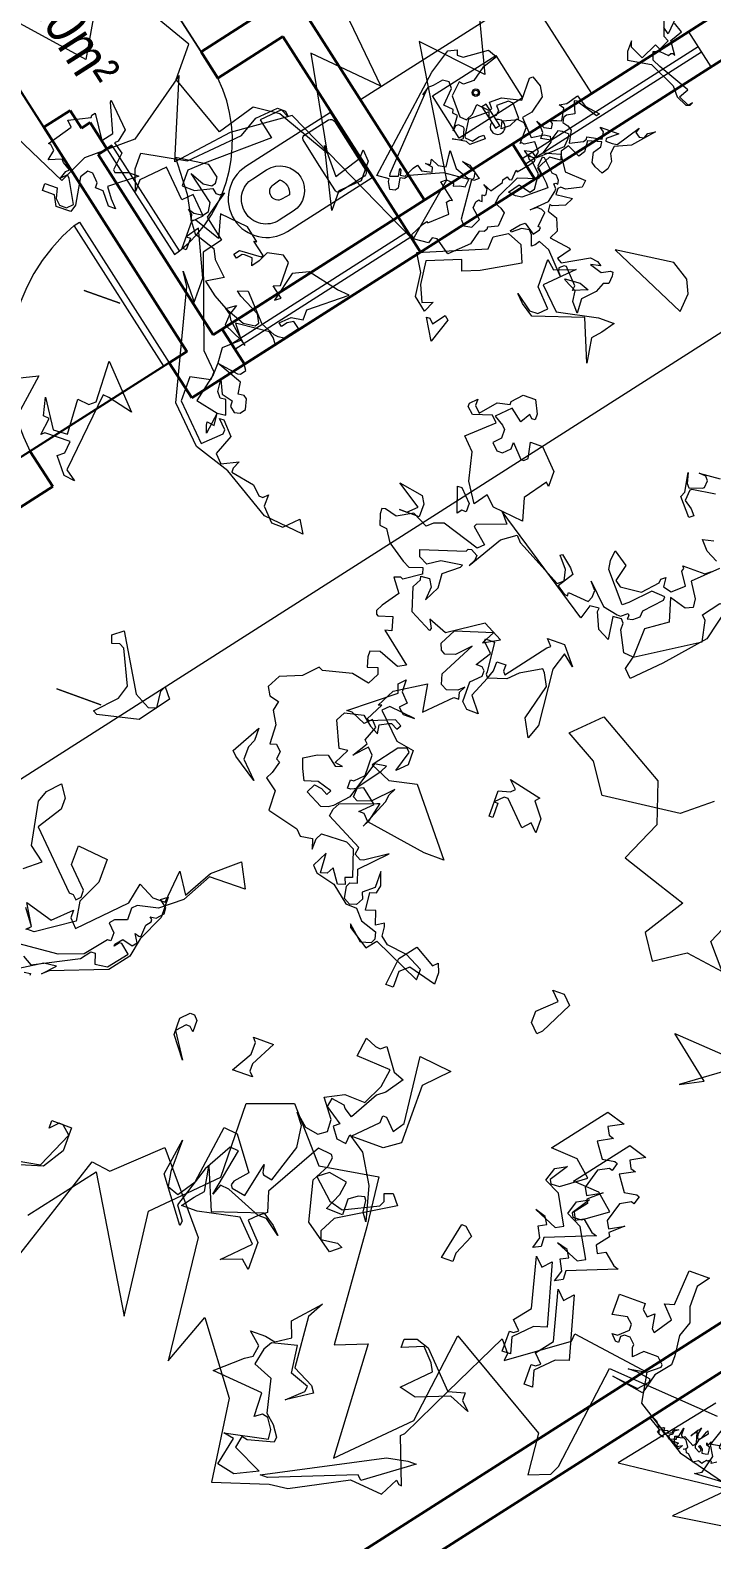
# Model space of a CAD drawing. Header units: metres. Extents: x -71 to 881, y -503 to 661.
# Drawn here: x 162.6 to 165.86, y 538.41 to 545.65 of the extents above; entities that cross this region are included whole.
import ezdxf

# ---------------------------------------------------------------- set-up
doc = ezdxf.new("R2010")
doc.units = ezdxf.units.M
doc.linetypes.add('ACAD_ISO02W100', pattern=[15, 12, -3])
for name, color, linetype, lineweight in [('02. Paredes', 6, 'Continuous', 30), ('03. Esquadria janelas', 2, 'Continuous', 15), ('03. Esquadria Porta', 2, 'Continuous', 15), ('04. Pisos', 8, 'Continuous', 5), ('05. Textos', 5, 'Continuous', 0), ('07. Mobiliário', 51, 'Continuous', 5), ('08. Projeção', 1, 'ACAD_ISO02W100', 5)]:
    doc.layers.add(name, color=color, linetype=linetype, lineweight=lineweight)
doc.layers.add('ARBRE', color=100, linetype='Continuous', lineweight=13, true_color=0x00ff3f)
doc.styles.add('ESC 1.100', font='ARIALN.TTF', dxfattribs={"height": 0.2})

# ---------------------------------------------------------------- blocks, each defined once
blk = doc.blocks.new('WMF2', base_point=(0, 0.01))
at = {"color": 251, "lineweight": 0, "true_color": 0x636466}
for points in [[(158.3, -210.64), (152.62, -198.66), (162.76, -199.86), (152.65, -183.05), (154.26, -173.69), (175.85, -184.22), (183.13, -179.1), (188.97, -172.64), (192.5, -184.13), (195.26, -173.72), (200.97, -168.92), (202.85, -164.87), (210.8, -168.41)], [(158.19, -21.39), (152.68, -38.14), (149.95, -37.75), (143.85, -43.43), (139.57, -38.33), (135.29, -33.25), (133.39, -15.7), (130.63, -23.1), (123.64, -13.73), (121.99, -1.9), (114.39, -4.34), (111.72, -4.67), (103.98, -8.76), (99.27, -8.35), (97.95, -10.89), (97.46, -10.41), (97.02, -10.37), (99.54, -16.88), (99.06, -17.38), (95.41, -24.9), (90.83, -34.32), (89.42, -32.65), (89.51, -31.56), (81.64, -37.29), (81.55, -38.39), (70.38, -36.78), (69.61, -32.48), (62.22, -27.79), (49.27, -24.43)], [(122.03, -4.59), (121.2, -8.62), (122.72, -8.94), (116.58, -10.22), (116.74, -11.56), (117.68, -13), (118.53, -13.17), (119.53, -12.5), (119.62, -15.95), (127.05, -16.59), (123.52, -19.64), (122.5, -20.31), (122.25, -21.93), (124.05, -23.52), (121.84, -23.52), (120.32, -23.2), (118.31, -24.55), (119.17, -26.74), (115.88, -30.39), (117.14, -28.09), (116.53, -20.76), (113.49, -19.25), (112.89, -18.34), (116.25, -16.14), (114.07, -18.14), (114, -18.92), (116.7, -19.9), (117.23, -23.8), (120.73, -22.94), (121.42, -21.76), (121.9, -19.39), (119.14, -18.3), (118.02, -13.51), (116.67, -12.35), (115.65, -10.82), (115.72, -10.05), (119.34, -9.11), (120.19, -9.29), (120.53, -7.61), (116.29, -5.59), (119.5, -4.04), (122.03, -4.59), (122.03, -4.59)], [(100.3, -13.3), (97.37, -13.9), (96.16, -13.9), (102.61, -9.16), (103.21, -9.75), (114.9, -5.14), (116, -5.14), (100.3, -13.3), (100.3, -13.3)], [(177.29, -203.7), (165.65, -192.21), (176.34, -193.26), (169.52, -180.97), (177.55, -183.87), (181.35, -183.49), (184.59, -178.67), (192.69, -183.49), (192.69, -188.7), (207.51, -193.95), (205.44, -181.84), (216.23, -183.49)], [(227.2, -134.24), (237.13, -121.84), (221.43, -123.58), (227.53, -117.47), (210.08, -120.09)], [(158.55, -28.14), (151.66, -37.02), (141.23, -19.49), (142.97, -34.33), (135.13, -42.17), (135.3, -53.01), (129.01, -55.27), (122.91, -48.29), (114.53, -49.68), (113.77, -42.55), (112.45, -25.61), (108.09, -27.35), (107.21, -10.78), (98.49, -19.49), (96.74, -32.59), (81.64, -23.67), (81.04, -17.76), (78.09, -18.94), (77.45, -20.28), (75.41, -35.48), (59.11, -34.32)], [(95.41, -24.9), (93.1, -25.5), (93.1, -24.4), (91.88, -23.19), (94.81, -24.4), (99.43, -22.59), (101.87, -23.19), (98.33, -26.72), (98.94, -27.82), (100.65, -29.64), (103.57, -28.43), (103.57, -29.64), (101.87, -30.26), (100.05, -29.64), (95.41, -24.9), (95.41, -24.9)], [(57.77, -28.84), (58.63, -30.3), (56.93, -35.37), (57.37, -30.33), (54.22, -29.5), (53.25, -31.47), (53.04, -32.3), (51.55, -33.16), (53.17, -30.11), (53.78, -27.79), (53.47, -27.25), (51.12, -26.63), (45.81, -30.31), (45.66, -26.44), (59.37, -25.77), (58.42, -26.33), (57.77, -28.84), (57.77, -28.84)], [(56.99, -28.28), (57.65, -27.88), (57.72, -28.12), (58.03, -28.17), (58.25, -27.98), (58.41, -28.05), (58.73, -27.66), (58.86, -27.41), (59.43, -27.6), (60.1, -27.17), (61.07, -28.04), (61.37, -28.09), (61.58, -28.52), (61.97, -28.4), (61.62, -28.65), (61.49, -28.9), (62.03, -29.74), (62.37, -29.92), (63.43, -29.61), (63.34, -29.34), (63.61, -29.26), (63.52, -29), (62.86, -28.99), (63.01, -28.72), (62.94, -28.47), (62.26, -28.88), (62.57, -28.28), (62.89, -28.34), (63.48, -28.85), (64.34, -29.1), (64.6, -29.45), (65.11, -29.53), (65.65, -29.92), (65.93, -29.83), (66.02, -29.66), (65.89, -29.26), (65.11, -29.09), (65.26, -29.04), (66.15, -29.41), (66.02, -29.89), (67.84, -30.97), (67.51, -31.22), (66.81, -30.85), (66.26, -30.24), (65.89, -30.14), (65.56, -30.31), (65.43, -30.34), (65.4, -29.99), (64.88, -30.15), (64.76, -29.76), (64.15, -30.11), (64.22, -30.34), (64, -30.58), (63.48, -30.72), (64.02, -30.36), (64.06, -29.83), (64.32, -29.76), (64.47, -29.5), (64.37, -29.25), (64.12, -29.12), (63.68, -29.31), (63.59, -29.47), (63.68, -29.74), (63.15, -29.91), (62.91, -31.2), (62.89, -30.2), (62.83, -30.07), (62.59, -29.93), (62.37, -30.14), (60.91, -29.37), (60.7, -29.58), (60.56, -29.85), (60.92, -31.25), (60.95, -31.35), (61.49, -30.77), (61.62, -30.52), (60.95, -31.58), (60.73, -31.77), (60.58, -32.05), (60.79, -31.06), (60.63, -30.55), (60.45, -30.45), (60.1, -30.71), (59.75, -31.73), (59.62, -31.98), (59.42, -31.56), (60.41, -30.31), (60.57, -29.63), (60.56, -29.41), (60.48, -29.15), (59.78, -28.78), (59.61, -29.12), (59.81, -29.35), (60.09, -29.48), (59.99, -29.66), (59.52, -29.31), (59.36, -28.78), (58.88, -28.85), (58.48, -28.96), (58.53, -29.53), (58.63, -29.93), (59.11, -30.07), (59.2, -30.34), (58.98, -30.11), (58.66, -30.69), (58.5, -30.4), (57.42, -30.59)], [(162.8, -34.67), (159.28, -35.28), (156.97, -40.52), (158.19, -41.62), (158.8, -41.62), (159.88, -40.52), (159.88, -41.62), (156.97, -41.62), (156.97, -38.21), (158.8, -35.28), (162.8, -34.07)], [(85.82, -32.33), (85.2, -32.33), (84.59, -32.83), (85.82, -34.04), (83.99, -36.36), (85.82, -43.43), (84.59, -42.2), (83.5, -43.43), (81.06, -34.64), (82.88, -34.04), (85.2, -31.73), (84.59, -29.42), (85.82, -29.42), (85.82, -32.33), (85.82, -32.33)], [(127.86, -39.54), (126.03, -38.33), (124.94, -37.24), (127.24, -38.94), (128.46, -38.94), (129.55, -37.85), (127.24, -35.41), (127.24, -31.39), (128.46, -32.48), (131.38, -31.39), (127.86, -34.91), (130.76, -37.85), (136.62, -36.62), (138.93, -36.62), (137.71, -38.33), (136.62, -39.54), (137.23, -43.08), (134.79, -37.24), (127.86, -39.54), (127.86, -39.54)], [(90.23, -35.66), (89.63, -35.66), (89.02, -36.14), (90.23, -37.37), (88.4, -39.67), (90.23, -46.74), (89.02, -45.52), (87.92, -46.74), (85.48, -37.97), (87.31, -37.37), (89.63, -35.05), (89.02, -32.72), (90.23, -32.72), (90.23, -35.66), (90.23, -35.66)], [(70.82, -34.21), (69.59, -35.56), (69.59, -35.99), (71.7, -36.34), (72.94, -36.34), (70.38, -36.78), (68.72, -38.1), (68.72, -38.45), (69.59, -39.32), (71.7, -39.32), (72.94, -38.1), (73.38, -39.32), (73.38, -39.76), (74.16, -40.55), (75.04, -40.55), (75.48, -40.2), (75.48, -39.32), (75.92, -39.32), (76.72, -40.2), (75.92, -40.2), (74.6, -41.44), (74.6, -42.32), (75.48, -43.11), (77.6, -42.67), (77.6, -45.66), (73.81, -45.66), (73.81, -44.79), (72.94, -44), (72.05, -44.79), (71.7, -42.67), (71.26, -42.32), (69.59, -44.79), (71.26, -46.54), (69.94, -46.89), (69.59, -52), (66.59, -52), (67.83, -50.32), (67.83, -47.34), (67.04, -45.22), (67.83, -43.11), (67.48, -40.2), (67.48, -38.89), (69.16, -36.78), (69.94, -33.86), (74.6, -34.65), (70.82, -34.21), (70.82, -34.21)], [(120.42, -66.45), (119.65, -67.04), (117.45, -64.06), (115.93, -63.49), (117.61, -61.04), (118.69, -60.22), (120.94, -56.22), (122.15, -57.02), (122.44, -57.42), (124.35, -57.69), (124.6, -56.41), (122.13, -54.73), (122.91, -54.15), (121.8, -52.67), (120.44, -52.47), (120.32, -53.77), (117.85, -52.09), (115.45, -48.04), (114.13, -43.19), (114.93, -44.29), (115.11, -45.98), (115.4, -46.38), (116.35, -46.16), (117.52, -45.28), (117.5, -42.97), (119.86, -43.05), (118.8, -45.54), (118.53, -47.44), (121.17, -47.9), (122.64, -46.8), (121.69, -48.6), (121.49, -49.97), (121.78, -50.35), (123.77, -50.57), (128.28, -42.59), (127.38, -39.75), (128.46, -38.94), (133.52, -40.99), (134.82, -41.11), (135.39, -39.6), (134.06, -46.44), (135.36, -46.55), (137.61, -42.55), (139.52, -36.52), (138.12, -34.62), (138.22, -33.95), (142.72, -39.97), (141.89, -45.21), (141.95, -40.55), (141.61, -38.48), (139.96, -37.89), (138.27, -40.36), (137.04, -48.82), (135.07, -48.6), (131.68, -44.07), (133.27, -42.27), (133.42, -41.67), (133.14, -41.28), (131.16, -40.93), (130.09, -45.87), (129.9, -44.79), (129.67, -44.48), (128.38, -44.23), (126.63, -49.66), (127.08, -52.73), (128.25, -54.29), (126.47, -52.71), (124.5, -52.36), (123.39, -53.17), (123.49, -54.92), (125.42, -57.49), (122.86, -58.8), (119.88, -58.72), (118.5, -61.58), (118.12, -64.16), (123.08, -64.47), (122.69, -67.2), (121.11, -66.56), (120.42, -66.45), (120.42, -66.45)], [(122.64, -46.8), (119.8, -44.2), (117.78, -43.62), (113.05, -45.94), (112.69, -46.71), (113.05, -47.75), (111.9, -48.16), (110.76, -46.76), (118.41, -42.1), (119.56, -39.88), (119.15, -38.74), (116.82, -39.05), (116.04, -38.68), (117.45, -37.54), (121.56, -40.46), (122.95, -46.17), (122.64, -46.8), (122.64, -46.8)], [(99.65, -46.23), (100.87, -43.31), (100.87, -42.08), (102.57, -42.08), (101.47, -47.33), (100.87, -47.33), (99.65, -46.23), (99.65, -46.23)], [(82.59, -63.67), (82.02, -62.61), (81.29, -62.4), (83.29, -61.31), (81.8, -59.17), (80.03, -59.45), (79.63, -59.31), (79.98, -58.16), (80.39, -58.29), (81.86, -57.49), (82.69, -54.71), (82.12, -53.66), (80.09, -54.82), (81.89, -53.24), (81.61, -52.7), (82.93, -50.96), (82.44, -49.93), (81.38, -50.49), (79.67, -49.09), (78.94, -48.87), (85.72, -46.19), (85.64, -44.92), (86.71, -44.35), (86.21, -45.98), (87.01, -47.47), (85.95, -48.04), (86.55, -49.02), (88.1, -49.47), (84.71, -48.03), (83.64, -48.6), (85.9, -52.66), (88.14, -53.77), (87.55, -55.72), (85.96, -56.58), (87.61, -54.06), (87.34, -53.53), (86.07, -53.59), (82.77, -55.98), (85.1, -58.01), (88.93, -58.28), (83.26, -65.56), (80.58, -64.76), (82.59, -63.67), (82.59, -63.67)], [(87.01, -67), (86.45, -65.93), (85.72, -65.71), (87.73, -64.61), (86.24, -62.48), (84.47, -62.76), (84.07, -62.63), (84.4, -61.49), (84.81, -61.62), (86.3, -60.82), (87.13, -58.03), (86.56, -56.98), (84.52, -58.13), (86.33, -56.54), (86.04, -56.01), (87.37, -54.28), (86.87, -53.24), (85.82, -53.82), (84.11, -52.42), (83.35, -52.19), (90.12, -49.5), (90.07, -48.23), (91.12, -47.66), (90.64, -49.3), (91.42, -50.77), (90.37, -51.37), (90.96, -52.33), (92.52, -52.8), (89.13, -51.34), (88.07, -51.91), (90.31, -55.97), (92.58, -57.08), (91.99, -59.05), (90.39, -59.91), (92.05, -57.37), (91.75, -56.85), (90.49, -56.9), (87.19, -59.31), (89.51, -61.33), (93.35, -61.59), (87.7, -68.89), (85.01, -68.09), (87.01, -67), (87.01, -67)], [(172.29, -65.4), (171.68, -66.02), (173.43, -68.94), (169.39, -67.77), (166.98, -70.11), (166.96, -69.01), (165.85, -67.81), (160.08, -73.71), (159.5, -76.65), (157.18, -75.46), (155.35, -75.48), (154.92, -80.22), (153.06, -77.33), (150.8, -81.38), (147.91, -83.85), (147.29, -84.34), (145.55, -80.94), (150.8, -80.88), (153.05, -76.72), (155.95, -74.38), (158.86, -73.73), (159.47, -73.11), (159.44, -71.4), (161.14, -70.78), (161.73, -70.16), (160.64, -69.08), (160.62, -67.87), (161.11, -67.86), (163.5, -64.91), (166.9, -63.65), (173.36, -63.08)], [(113.17, -63.62), (113.17, -55.18), (115.36, -53.65), (120.07, -53.65), (116.91, -56.82), (116.91, -57.81), (116.37, -57.81), (114.82, -56.28), (113.72, -57.81), (114.82, -67.35), (110.12, -66.81), (113.17, -63.62), (113.17, -63.62)], [(156.89, -69.51), (157.43, -66.75), (159.56, -64.03), (167.3, -61.05), (168.14, -60.32), (166.54, -62.02), (168.32, -61.8), (171.36, -59.94)], [(170.47, -59.72), (169.59, -59.84), (169.56, -59.52)], [(171.33, -61.75), (169.98, -60.98), (163.78, -64.16), (162.73, -65.48), (162.11, -65.55), (161.63, -64.1), (159.84, -64.31), (157.76, -66.95), (159.09, -68.05), (159.4, -68.02), (159.94, -67.33), (159.98, -67.64), (159.15, -68.6), (157.6, -68.22), (157.12, -68.85), (157.81, -69.96), (157.22, -69.78), (156.92, -69.81), (156.81, -71.58), (156.27, -72.27), (156.3, -72.59), (156.65, -72.85), (155.79, -72.95), (154.94, -73.93), (155.05, -74.81), (156.1, -75.62), (155.22, -76.3), (155.18, -73.27), (156.89, -69.51), (156.89, -69.51)], [(147.98, -61.05), (146.87, -62.15), (146.26, -62.15), (145.66, -61.53), (145.66, -59.83), (146.26, -60.44), (146.87, -60.44), (147.98, -59.23), (145.66, -55.68), (147.98, -58.61), (147.98, -61.05), (147.98, -61.05)], [(136.37, -58.45), (136.37, -57.37), (135.76, -56.76), (138.68, -56.76), (136.98, -59.69), (136.98, -61.39), (137.47, -62), (134.54, -62), (136.37, -58.45), (136.37, -58.45)], [(171.68, -66.02), (173.31, -68.24)], [(175.5, -73.22), (173.31, -74.97), (175.5, -76.59), (176.66, -82.74), (176.09, -84.36), (174.47, -86.09), (173.31, -84.36), (173.31, -82.74), (175.5, -79.36), (168.32, -72.18), (167.74, -72.18), (167.15, -71.59), (166.58, -72.18), (166.58, -73.22), (169.36, -76), (169.36, -78.78), (164.96, -78.33), (164.96, -74.97), (166.58, -71.59), (166.11, -68.82), (171.09, -65.45), (172.15, -65.45), (171.68, -66.02), (171.68, -66.02)], [(74.34, -79.76), (79.68, -75.87), (76.6, -77.49), (82.66, -82.33), (73, -81.67)], [(88.43, -114.47), (92.34, -111.31), (103.35, -109.97), (106.1, -114.07), (110.61, -116.64), (106.84, -120.37), (96.77, -114.54), (94.84, -108.74), (97.41, -102.93), (91.6, -101), (87.74, -99.72), (91.28, -94.1), (89.03, -90.71), (84.85, -93.45), (79.38, -92.64), (82.27, -96.02), (80.34, -100.54)], [(122.21, -79.14), (120.38, -81.45), (117.46, -79.74), (116.86, -80.36), (116.37, -79.14), (116.37, -77.44), (120.38, -78.53), (121.59, -77.44), (121.59, -75.13), (122.69, -75.13), (122.21, -79.14), (122.21, -79.14)], [(98.75, -145.15), (101.81, -142.17), (100.48, -140.04), (100.32, -138.84), (101.34, -138.36), (103.76, -139.06), (102.79, -135.77), (105.69, -133.77), (105.82, -129.54), (107.25, -129.65), (108.74, -132.52), (108.73, -133.49), (109.15, -133.99), (110.39, -133.89), (109.93, -130.65), (111.62, -131.51), (112.63, -133.81), (112.58, -134.33), (113.9, -134.17), (114.51, -132.19), (129.81, -142.39), (128.59, -140.94), (132.57, -139.47), (132.73, -139.13), (130.53, -137.19), (131.32, -136.44), (136.79, -138.11), (138.2, -137.61), (139, -136.87), (141.22, -138.01), (143.41, -136.76), (145.13, -137.25), (145.63, -137.09), (145.6, -136.33), (145.13, -134.84), (144.07, -134.71), (142.97, -132.98), (140.36, -131.23), (139.36, -130.72), (137.49, -131.32), (137.22, -130.44), (139.58, -128.86), (139.92, -129.04), (140.84, -128.69), (139.42, -126.79), (141.03, -124.5), (141.52, -123.53), (141.36, -123.04), (141.12, -122.91), (139.13, -123.53), (138.58, -121.59), (139.52, -121.34), (135.03, -117.8), (136.15, -117.21), (139.1, -118.34), (140.49, -117.9), (140.5, -117.08), (140.06, -115.71), (138.68, -116.15), (138.33, -115.23), (139.13, -113.66), (141.69, -114.16), (145.74, -113.14), (146.33, -113.43), (148.12, -111.55), (151.13, -110.32), (152.08, -108.49), (151.44, -107.36), (150.04, -107.03), (150.34, -105.65), (149.29, -103.85), (149.18, -101.08), (148.29, -101.35), (147.47, -100.54), (147.61, -99.46), (147.03, -99.16), (147.51, -97.44), (147.99, -96.52), (146.26, -95.22), (146.17, -92.39), (141.64, -91.28), (140.84, -90.46), (139.13, -90.72), (138.69, -89.34), (138.63, -90.88), (138.17, -91.79), (134.57, -91.91), (133.35, -91.28), (132.09, -87.5), (133.07, -87.18), (132.73, -86.26), (133.71, -85.95), (135.09, -87.89), (135.6, -86.91), (136.47, -86.63), (136.66, -89.45), (137.77, -87.31), (136.97, -86.47), (134.21, -85.79), (131.7, -83.77), (130.11, -83.69), (128.85, -82.3), (126.54, -81.5), (126.24, -80.52), (126.57, -79.87), (128, -79.47), (130.14, -81.38), (129.97, -80.9), (127.04, -78.97), (125.91, -80.36), (118.92, -77.16), (118.88, -78.69), (121.4, -80.01), (124.34, -80.36), (125.43, -81.26), (125.58, -82.58), (125.74, -83.07), (126.83, -82.4), (127.49, -84.3), (128.86, -83.86), (129.13, -86.37), (128.24, -86.66), (128, -87.76), (128.66, -89.67), (128.66, -87.28), (130.11, -86.07), (129.76, -85.15), (130.27, -84.17), (131.22, -83.92), (132.14, -84.39), (132.47, -86.12), (132.16, -86.71), (131.17, -87.01), (131.77, -88.88), (128.43, -92.34), (131.45, -90.3), (131.93, -90.21), (132.84, -90.68), (132.69, -91.75), (138.01, -94.49), (137.8, -95.54), (137.29, -96.51), (132.41, -98.35), (132.02, -98.48), (132.65, -95.66), (133.11, -94.75), (131.35, -98.96), (131.2, -100.04), (130.7, -101), (133.23, -98.36), (135.1, -97.76), (135.74, -98.1), (135.68, -99.63), (133.33, -102.77), (132.87, -103.68), (134.56, -103.4), (136.24, -97.94), (137.95, -96.02), (138.58, -95.62), (139.55, -95.29), (142.04, -96.56), (141.41, -97.82), (140.33, -97.67), (139.33, -97.16), (139.01, -97.82), (141.07, -98.46), (142.94, -97.86), (143.7, -99.41), (144.2, -100.81), (142.43, -101.88), (141.01, -102.38), (139.61, -101.25), (138.63, -101.56), (139.77, -101.73), (138.66, -103.88), (139.89, -103.76), (141.57, -107.36), (140.9, -108.66), (138.27, -109.27), (136.88, -108.14), (135.58, -107.47), (135.77, -108.71), (134.62, -109.36), (134.22, -109.47), (133.26, -108.98), (132.92, -109.62), (133.89, -110.13), (137.3, -108.77), (137.63, -108.93), (136.36, -111.4), (136.84, -111.24), (135.54, -113.78), (131.42, -116.34), (130.72, -112.44), (127.35, -115.8), (126.6, -115.82), (126.85, -116.77), (126.37, -117.68), (127.17, -116.93), (128.65, -116.47), (129.55, -116.93), (129.96, -118.38), (127.38, -123.37), (129.16, -121.51), (130.54, -121.07), (131.19, -121.4), (131.54, -122.32), (130.4, -124.53), (125.18, -126.19), (126.16, -124.31), (123.96, -125.55), (126.75, -127), (131.48, -123.86), (134.15, -124.91), (133.52, -123.75), (133.68, -123.43), (136.79, -125.04), (137.86, -128.38), (137.23, -129.62), (137.38, -130.11), (136.11, -130.19), (135.51, -129.14), (135.65, -127.24), (134.56, -129.39), (134.72, -131.45), (132.62, -133.14), (132.44, -133.48), (135.45, -133.06), (137.16, -131.97), (138.4, -132.6), (138.75, -133.52), (132.62, -135.52), (132.46, -135.87), (131.99, -135.96), (131.01, -135.45), (131.05, -134.73), (131.55, -133.76), (128.65, -138.59), (126.7, -139.98), (125.97, -139.17), (125.32, -138.84), (119.23, -135.58), (118.45, -136.25), (118.79, -137.79), (120.16, -139.39), (119.88, -139.63), (118.23, -138.25), (117.58, -137.48), (118.99, -135.3), (117.81, -134.49), (117.3, -134.44), (117.31, -134.91), (114.32, -134.66), (114, -135.42), (113.97, -136.41), (114.88, -137.47), (112.09, -134.75), (109.9, -134.31), (109.39, -134.27), (108.55, -134.98), (108.32, -134.71), (108.41, -134.24), (107.65, -134.4), (106.82, -135.1), (106.74, -136.05), (104.54, -138.4), (104.55, -138.87), (106.51, -139.03), (108.95, -136.47), (109.72, -135.82), (113.14, -139.82), (113.34, -141.07), (113.17, -142.56), (111.11, -141.15), (111.72, -138.72), (110.83, -138.12), (107.79, -138.4), (105.92, -140.47), (105.88, -141), (105.33, -141.47), (105.18, -140.15), (103.95, -139.86), (102.35, -141.23), (103.5, -143.03), (103.41, -143.5), (103.65, -143.77), (100.39, -143.77), (99.59, -144.43)], [(99.47, -145.98), (101.18, -146.84), (102.3, -148.17), (100.78, -148.52)], [(102.77, -154.68), (106.07, -154.17), (106.29, -153.98), (106.42, -152.45), (105.24, -151.63), (104.58, -150.84), (105.14, -150.36), (107.17, -152.77), (106.84, -153.51), (107.36, -156.24), (106.96, -154.77), (106.52, -154.26), (104.73, -154.84), (104.51, -155.03), (104.42, -156.07), (104.84, -156.57), (105.88, -156.64), (102.86, -156.92)], [(97.72, -81.01), (100.04, -76.4), (100.64, -75.79), (101.87, -77), (101.87, -78.71), (99.41, -81.01), (100.64, -82.24), (98.93, -82.24), (97.72, -81.01), (97.72, -81.01)], [(132.71, -95.54), (133.58, -96.42), (134.37, -96.42), (132.71, -98.1), (134.81, -99.76), (136.47, -98.97), (136.93, -98.97), (136.93, -100.2), (136.47, -100.2), (135.25, -101.44), (135.25, -104.42), (136.12, -105.31), (137.8, -103.54), (136.47, -105.66), (136.93, -106.1), (136.12, -108.22), (136.93, -109.09), (137.8, -108.22), (139.92, -109.09), (140.71, -109.09), (134.81, -113.75), (135.25, -114.99), (134.37, -115.87), (134.37, -114.12), (133.14, -112.88), (134.02, -111.98), (133.14, -111.2), (131.46, -111.2), (135.25, -111.63), (136.12, -110.76), (132.71, -107.41), (130.14, -106.98), (130.14, -104.87), (131.46, -103.54), (130.59, -106.54), (131.03, -106.98), (132.27, -106.54), (134.81, -103.19), (131.92, -101.88), (128.03, -102.76), (120.98, -94.11), (123.89, -94.11), (132.71, -95.54), (132.71, -95.54)], [(151.83, -99.7), (151.83, -97.88), (149.53, -95.56), (153.05, -97.88), (153.66, -98.49), (151.35, -102.62), (151.35, -100.8), (151.83, -99.7), (151.83, -99.7)], [(173.74, -97.12), (171.08, -99.94), (170.47, -101.94), (172.73, -106.71), (173.49, -107.11), (174.53, -106.76), (174.92, -107.91), (173.5, -109.02), (168.96, -101.3), (166.77, -100.11), (165.62, -100.49), (165.9, -102.84), (165.52, -103.6), (164.39, -102.19), (167.39, -98.11), (173.12, -96.81), (173.74, -97.12), (173.74, -97.12)], [(173.09, -98.24), (179.55, -98.24), (173.09, -98.24), (173.09, -98.24)], [(111.88, -106.14), (110.25, -104.06), (110.25, -101.98), (111.34, -103.08), (112.32, -101.98), (115.5, -105.17), (116.06, -105.17), (117.15, -104.06), (116.61, -104.06), (116.61, -101.98), (117.15, -101.98), (117.15, -105.71), (115.5, -106.14), (114.95, -106.7), (116.06, -107.79), (111.34, -106.7), (111.88, -106.14), (111.88, -106.14)], [(115.75, -121.61), (116.64, -123.29), (117.08, -123.72), (119.97, -122.05), (121.3, -120.73), (123.86, -119.93), (125.08, -116.95), (123.4, -114.83), (125.08, -114.83), (125.96, -115.71), (125.96, -118.61), (124.64, -119.93), (124.64, -120.73), (125.08, -121.17), (125.96, -121.17), (124.64, -123.29), (125.96, -124.6), (125.96, -124.95), (124.64, -124.95), (124.21, -120.73), (124.21, -120.38), (123.86, -119.93), (123.4, -121.17), (123.4, -122.5), (122.09, -122.5), (122.09, -121.61), (121.74, -121.17), (117.52, -126.7), (117.08, -127.05), (117.87, -127.93), (115.4, -127.93), (113.63, -125.83), (113.28, -125.39), (114.96, -126.7), (115.75, -124.16), (114.96, -116.16), (115.75, -114.04), (117.08, -116.51), (115.75, -121.61), (115.75, -121.61)], [(105.82, -129.54), (97.54, -134.76), (98.14, -137.7), (98.75, -138.3), (97.05, -140.62), (95.83, -140.62), (97.05, -135.38), (101.69, -130.15), (105.21, -126.6), (106.3, -127.7), (105.82, -129.54), (105.82, -129.54)], [(190.5, -128.76), (189.64, -129.45), (189.46, -131.17), (193.19, -131.13), (193.65, -130.73), (193.32, -133.22), (194.17, -133.3), (194.78, -135.8), (192.24, -131.89), (190.15, -132.02), (190.49, -137.07), (188.78, -136.9), (187.93, -137.58), (188.18, -143.5), (182.86, -137.92), (186.5, -138.74), (187.36, -138.82), (188.57, -127.35), (187.03, -126.24), (188.66, -126.48), (190.5, -128.76), (190.5, -128.76)], [(167.53, -134.78), (172.77, -136.49), (177.52, -141.23), (181.55, -156.93), (182.76, -158.76), (179.84, -155.24), (179.84, -158.76), (182.76, -165.09), (183.97, -163.4), (183.36, -163.4), (183.36, -161.69), (183.97, -161.69), (183.97, -165.71), (182.76, -166.93), (185.07, -169.24), (186.28, -168.03), (189.83, -171.55), (192.73, -168.64), (192.73, -166.93), (193.83, -169.85), (193.83, -172.16), (187.38, -173.37), (181.55, -179.23), (180.45, -182.15), (178.13, -184.47), (176.91, -184.47), (176.31, -183.86), (177.52, -184.47), (179.84, -182.15), (177.52, -180.32), (185.07, -173.85), (186.89, -172.16), (186.89, -169.85), (185.07, -169.85), (182.76, -170.95), (182.15, -170.45), (181.55, -170.45), (181.05, -170.95), (182.15, -166.93), (179.21, -164.61), (181.05, -162.17), (176.31, -149.38), (174, -147.07), (174, -145.86), (176.91, -145.25), (176.91, -141.71), (172.29, -137.1), (169.85, -139.41), (169.85, -140.01), (171.07, -141.23), (170.45, -141.23), (168.76, -139.41), (169.85, -136.49), (168.76, -135.38), (166.44, -136.49), (166.93, -135.38), (166.93, -134.78), (163.52, -134.17), (162.29, -132.95), (161.69, -132.95), (161.08, -133.55), (161.08, -131.86), (159.38, -130.03), (157.67, -130.03), (155.85, -131.86), (154.74, -130.03), (160.6, -130.65), (167.53, -134.78), (167.53, -134.78)], [(199.42, -136.95), (196.65, -138.27), (197.74, -130.97)], [(140.36, -139.63), (140.36, -137.8), (143.28, -137.8), (142.18, -137.8), (140.97, -139.01), (144.49, -141.33), (140.97, -140.72), (140.36, -139.63), (140.36, -139.63)], [(134.49, -141.88), (134.49, -140.66), (135.1, -140.66), (135.58, -140.05), (136.81, -143.6), (136.19, -143.6), (134.49, -141.88), (134.49, -141.88)], [(172.09, -138.69), (172.45, -139.76), (172.53, -140.18), (171.42, -140.08), (171.62, -141.79), (170.39, -141.96), (171.14, -144.02), (171.94, -143.9), (172.54, -144.66), (172.74, -146.37), (171.85, -144.55), (170.26, -144.14), (170.19, -143.29), (169.43, -142.72), (168.61, -142.9), (168.09, -143.61), (168.48, -145.07), (168.92, -145.41), (169.79, -145.28), (170.04, -146.94), (173.91, -148.36), (170.8, -147.91), (170.41, -148.01), (169.9, -148.71), (170.41, -149.48), (167.33, -153.6), (167.88, -154.33), (168.63, -154.89), (173.09, -154.46), (173.45, -154.42), (171.93, -152.49), (171.21, -151.97), (174.13, -154.55), (174.64, -155.32), (175.4, -155.88), (172.47, -154.78), (170.8, -155.02), (170.42, -155.53), (171.04, -156.68), (174.04, -158.22), (174.74, -158.74), (173.33, -159.18), (169.98, -155.59), (167.94, -154.77), (167.31, -154.68), (166.44, -154.8), (165.01, -156.7), (165.95, -157.41), (166.73, -156.9), (167.3, -156.16), (167.79, -156.52), (166.47, -157.79), (164.8, -158.03), (164.79, -159.51), (159.94, -163.43), (161.71, -163.57), (166.28, -164.6), (168.39, -163.57), (169.49, -159.28), (168.67, -159.85), (170.32, -161.09), (169.36, -161.46), (169.4, -164.84), (170.39, -165.59), (172.66, -165.09), (173.31, -163.69), (174.06, -162.7), (174.38, -163.72), (175.5, -163.78), (175.85, -163.73), (176.42, -162.98), (176.92, -163.36), (176.35, -164.1), (173.23, -164.33), (173.04, -164.58), (174.93, -166.01), (174.5, -166.07), (176.45, -167.55), (180.59, -167.98), (179.68, -164.7), (183.52, -166.03), (184.12, -165.76), (184.28, -166.58), (184.98, -167.12), (184.09, -166.85), (182.78, -167.03), (182.25, -167.74), (182.48, -169.01), (186.32, -171.88), (184.25, -171.11), (183.02, -171.28), (182.66, -171.8), (182.73, -172.63), (184.43, -173.9), (189.08, -173.24), (185.87, -169.02), (184.12, -165.76), (182.95, -164.22), (179.83, -163.17), (179.13, -161.78), (177.11, -159.84), (179.39, -158.51), (177.45, -157.05), (175.4, -155.88), (174.19, -156.77), (174.64, -155.32), (174.73, -153.72), (171.93, -152.49), (174.04, -150.58), (173.91, -148.36), (173.97, -146.62), (174.86, -142.5), (171.62, -141.79), (172.09, -138.69), (172.09, -138.69)], [(132.52, -143.85), (133.8, -142.07), (135.57, -144.77), (136.49, -148.75), (138.25, -150.51), (134.73, -153.67), (135.57, -154.51), (138.25, -153.67), (139.17, -154.51), (139.17, -154.97), (138.25, -155.89), (138.25, -154.97), (137.42, -154.14), (135.57, -156.36), (133.8, -156.73), (133.8, -157.19), (132.52, -158.58), (130.73, -158.58), (129.81, -156.73), (129.81, -155.89), (130.27, -155.89), (130.73, -156.36), (131.57, -154.97), (133.35, -156.36), (135.2, -154.51), (133.8, -153.67), (133.35, -153.21), (133.35, -151.92), (134.27, -150.97), (133.35, -150.05), (132.52, -150.05), (131.57, -150.97), (131.57, -151.92), (129.81, -150.05), (129.35, -150.05), (128.88, -150.51), (129.35, -152.75), (127.59, -152.75), (124.91, -150.05), (124.91, -147.83), (125.36, -148.29), (127.59, -145.23), (126.66, -142.07), (131.11, -142.53), (132.52, -143.85), (132.52, -143.85)], [(189.52, -151.57), (194.75, -151.57), (189.52, -151.57), (189.52, -151.57)], [(147.09, -161.3), (148.81, -164.22), (148.31, -164.22), (147.7, -163.6), (146.47, -165.31), (145.88, -164.82), (147.09, -161.3), (147.09, -161.3)], [(203.13, -162.67), (204.93, -162.67), (204.93, -163.71), (203.13, -163.71), (202.75, -162.29), (202.01, -161.54), (200.96, -161.54), (200.21, -162.29), (202.01, -165.5), (202.37, -165.88), (203.13, -165.12), (202.75, -166.25), (202.37, -166.64), (203.5, -167.31), (203.82, -167.68), (205.6, -166.93), (205.31, -168.42), (205.98, -169.09), (206.34, -169.09), (204.18, -172.31), (204.93, -173.05), (202.01, -174.48), (202.01, -174.86), (201.7, -175.24), (199.54, -172.01), (198.43, -173.43), (200.21, -177.4), (200.21, -177.69), (197, -174.48), (197.38, -172.69), (197.76, -172.31), (196.33, -171.27), (196.63, -168.73), (196.33, -168.42), (194.53, -169.09), (193.04, -169.09), (196.63, -166.25), (195.57, -164.83), (194.53, -163.71), (195.57, -163.71), (197, -165.5), (198.12, -165.5), (198.12, -166.25), (199.17, -167.31), (199.92, -167.31), (200.59, -166.25), (199.92, -162.29), (200.21, -161.25), (202.37, -161.25), (203.13, -162.67), (203.13, -162.67)], [(138.94, -175.74), (144.01, -172.85), (146.39, -171.88), (146.93, -173.42), (151.56, -171.55), (151.13, -168.2), (150.13, -165.91), (148.68, -166.49), (149.35, -164.92), (151.24, -166.38), (151.67, -169.75), (153.13, -172.22), (143.98, -176.02), (143.88, -177.83), (142.05, -179.02), (139.92, -178.12), (138.94, -175.74), (138.94, -175.74)], [(135.09, -169.28), (136.91, -170.51), (138.01, -171.61), (135.68, -169.9), (134.47, -169.9), (133.38, -170.99), (135.68, -173.42), (135.68, -177.45), (134.47, -176.35), (131.54, -177.45), (135.09, -173.91), (132.16, -170.99), (126.32, -172.2), (124, -172.2), (125.23, -170.51), (126.32, -169.28), (125.71, -165.75), (128.13, -171.61), (135.09, -169.28), (135.09, -169.28)], [(129.33, -171.8), (130.44, -173.14), (130.63, -174.64), (132.41, -175.52), (132.57, -175.72), (130.37, -175.88), (129, -175.39), (131.03, -174.57), (130.92, -175.27), (132.78, -177.2), (132.94, -177.4), (133.27, -177.39), (133.89, -176.89), (133.76, -176.39), (133.25, -175.78), (136.03, -178.75), (137.63, -179.42), (138.03, -178.75), (138.43, -178.41), (139, -179.91), (139.48, -180.48), (140.6, -180.25), (141.77, -179.29), (141.95, -179.48), (140.94, -180.66), (140.37, -181.13), (138.81, -180.09), (138.2, -180.94), (138.17, -181.3), (138.5, -181.3), (138.3, -183.46), (138.84, -183.71), (139.55, -183.74), (140.34, -183.1), (138.33, -185.08), (138.01, -186.66), (137.96, -187.04), (138.47, -187.64), (138.27, -187.81), (137.93, -187.74), (138.03, -188.28), (138.55, -188.89), (139.2, -188.95), (140.91, -190.59), (141.25, -190.57), (141.38, -189.16), (139.54, -187.38), (139.07, -186.81), (142.01, -184.38), (142.93, -184.24), (144.01, -184.38), (142.96, -185.86), (141.2, -185.39), (140.77, -186.02), (140.94, -188.21), (142.43, -189.6), (142.8, -189.62), (143.13, -190.05), (142.18, -190.14), (141.95, -191.03), (142.93, -192.19), (144.24, -191.39), (144.58, -191.45), (144.78, -191.29), (144.74, -193.64), (145.22, -194.21), (146.33, -194.31), (146.97, -193.1), (147.96, -192.3), (148.2, -193.41), (146.53, -194.15), (146.12, -194.49), (147.57, -196.24), (148.3, -196.27), (149.64, -195.16), (149.18, -194.59), (149.23, -193.84), (150.01, -193.2), (150.32, -193.98), (152.67, -192.02), (152.33, -189.62), (152.2, -189.45), (151.09, -189.35), (150.48, -190.21), (149.91, -190.68), (149.57, -190.27), (151.32, -188.81), (151.86, -189.06), (153.85, -188.7), (152.77, -188.98), (152.4, -189.29), (152.8, -190.62), (152.94, -190.78), (153.69, -190.85), (154.05, -190.54), (154.11, -189.8), (154.29, -191.99), (154.99, -192.09), (155.13, -192.59), (156.55, -192.72), (156.32, -195.25), (156.96, -196.02), (157.91, -195.93), (158.87, -194.78), (159.49, -194.28), (159.79, -193.07), (159.51, -193.9), (160.36, -181.18), (160.3, -180.89), (159.09, -181.29), (159.32, -182.35), (159.11, -182.21), (158.95, -181.51), (158.27, -181.62), (157.59, -183.02), (157.18, -183.64), (156.35, -183.07), (154.92, -183.39), (155.08, -184.08), (156.2, -184.24), (155.47, -184.34), (155.62, -185.07), (154.42, -184.57), (153.35, -184.75), (153.51, -186.38), (153.6, -187.08), (151.95, -185.01), (149.99, -184.32), (149.29, -184.43), (149.15, -184.65), (149.29, -185.38), (151.47, -186.21), (150.33, -186.08), (148.46, -184.81), (149.07, -184.27), (149.41, -184.25), (148.91, -178.66), (148.24, -177.88), (147.12, -178.09), (146.52, -179.46), (147.86, -180.69), (147.82, -181.61), (147.53, -182), (147.35, -181.89), (146.99, -181.96), (147.31, -182.82), (146.97, -182.85), (146.83, -183.07), (146.96, -183.8), (147.57, -184.22), (146.37, -183.73), (145.25, -185.38), (145.32, -185.75), (144.9, -186.35), (144.5, -186.09), (144.14, -186.16), (144.04, -187.62), (143.83, -187.48), (142.52, -189.03), (142.08, -189.67), (142.11, -190.02), (143.28, -190.18), (143.89, -190.6), (142.85, -190.79), (141.99, -190.19), (138.87, -193), (138.74, -194.12), (138.82, -194.82), (139.8, -194.84), (140.46, -194.71), (140.93, -193.17), (142.31, -192.91), (142.34, -193.82), (143.01, -194.6), (143.63, -195.01), (142.43, -194.52), (141.41, -194.72), (141.51, -195.42), (141.95, -195.71), (141.09, -196.03), (140.4, -196.21), (140.74, -197.98), (141.5, -198.18), (140.55, -198.74), (139.52, -200.23), (138.03, -199.22), (135.82, -198.91), (136.11, -198.49), (139.38, -199.5), (139.74, -199.42), (139.04, -197.73), (140.05, -197.19), (140.36, -196.75), (140.18, -196.05), (139.41, -195.86), (138.75, -195.42), (138.41, -193.65), (136.6, -194.53), (136.31, -194.97), (136.38, -195.33), (134.28, -195.7), (134.46, -196.76), (135.1, -197.22), (132.37, -197.2), (133.77, -195.99), (133.7, -195.63), (132.79, -195.64), (132.09, -195.74), (129.95, -198.9), (130.18, -198.17), (129.52, -197.73), (128.84, -197.89), (128.6, -198.62), (127.64, -199.19), (130.16, -196.3), (132.35, -195.35), (132.53, -194.25), (131.99, -193.25), (132.12, -192.12), (132.68, -191.29), (133.87, -191.79), (134.49, -192.21), (134.79, -193.63), (134.09, -194.68), (134.18, -195.38), (136.09, -194.82), (135.98, -193.22), (136.53, -192.38), (138.34, -193.29), (139.06, -192.24), (138.68, -191.03), (140.3, -190.91), (141.35, -188.87), (140.74, -188.44), (140.72, -187.54), (143.51, -186.63), (145.06, -183.4), (145.23, -182.31), (144.26, -181.94), (143.6, -181.51), (143.77, -179.46), (145.1, -178.82), (145.07, -178.48), (145.34, -178.09), (146.02, -177.93), (146.55, -175.84), (149.03, -173.49), (151.13, -174.93), (151.83, -174.83), (152.07, -174.01), (154.04, -173.82), (154.65, -174.25), (153.72, -176.12), (153.29, -176.72), (153.08, -176.57), (150.75, -178.69), (151.6, -180.16), (151.31, -180.6), (150.94, -180.67), (153.31, -182.54), (152.7, -183.08), (151.76, -183.04), (151.56, -182.89), (151.5, -182.59), (150.64, -182.91), (149.91, -183.05), (149.78, -184.18), (153.37, -183.87), (157.76, -181.91), (158.22, -181.26), (158.87, -181.13), (158.61, -179.74), (158.9, -179.3), (159.63, -179.15), (160.17, -180.16), (160.23, -180.53), (161.97, -180.37), (159.66, -196.47), (158.58, -199.98), (157.43, -200.58), (157.16, -199.85), (156.26, -199.9), (153.31, -201.99), (151.94, -201.5), (153.21, -199.48), (153.79, -197.33), (154.96, -196.37), (155.66, -196.47), (155.88, -194.31), (153.91, -191.96), (152.87, -191.86), (152.36, -192.9), (152.27, -194.36), (150.48, -194.18), (150.11, -194.49), (150.75, -195.26), (149.38, -196.4), (146.61, -197.04), (146.66, -200.28), (146.27, -200.62), (144.88, -199.79), (144.11, -198.43), (144.72, -195.93), (145.72, -194.82), (143.6, -192.6), (142.05, -193.54), (141.19, -193.65), (140.84, -192.91), (141.38, -191.16), (138.98, -191.83), (137.57, -189.7), (134.5, -189.55), (134.6, -188.51), (136.69, -187.48), (137.39, -187.51), (137.76, -187.2), (137.7, -186.3), (135.35, -186.6), (135.98, -185.39), (137.66, -184.67), (138.03, -184.72), (137.93, -183.77), (136.52, -183.3), (135.82, -181.61), (136.44, -180.4), (133.42, -179.96), (133.25, -179.75), (134.5, -178.03), (133.81, -177.64), (130.21, -179.65), (129.13, -179.52), (128.46, -179.11), (129.89, -178.8), (128.13, -178.26), (126.98, -178.88), (126.62, -178.83), (126.51, -178.31), (126.62, -177.18), (127.36, -176.92), (127.86, -175.55), (129.43, -173.88), (129.33, -171.8), (129.33, -171.8)], [(167.3, -178.31), (164.99, -181.83), (164.99, -183.07), (163.76, -181.83), (163.76, -178.92), (166.2, -176.6), (166.2, -173.68), (170.22, -181.83), (167.3, -178.31), (167.3, -178.31)], [(116, -176.89), (115.75, -179.59), (116.63, -181.42), (119.11, -182.97), (127.36, -181.9), (116, -176.89), (116, -176.89)], [(130.31, -216.16), (130.6, -212.58), (131.48, -213.21)], [(131.79, -214.02), (131.07, -212.08), (130.28, -211.7), (130.98, -210.18), (131.77, -210.56), (132.87, -208.24), (134.78, -209.13), (135.09, -209.95), (135.09, -208.36), (134.68, -207.25), (131.36, -207.8), (127.52, -206.02), (126.48, -204.8), (124.97, -204.1), (124.38, -204.31), (124.19, -204.71), (124.67, -204.21), (126.19, -204.91), (125.4, -206.21), (130.16, -207.96), (131.33, -208.46), (131.74, -209.57), (130.87, -209.89), (129.57, -209.78), (129.36, -210.13), (129.07, -210.23), (128.75, -210.08), (129.97, -211.82), (128.98, -213.46), (130.3, -214.3)]]:
    blk.add_lwpolyline(points, dxfattribs=at)
blk = doc.blocks.new('VASO-CAIXA')
at = {"color": 0, "linetype": 'ByBlock'}
blk.add_lwpolyline([(18.5, 0), (18.5, -48.1, -0.412623), (0, -66.5, -0.412623), (-18.5, -48.1), (-18.5, 0), (0, 0), (17.29, 0)], format="xyb", close=True, dxfattribs=at)
at = {"color": 13, "linetype": 'ByBlock'}
for points in [[(14.5, -18.2, 0.333333), (16, -16.7), (16, -2.7, 0.324141), (14, -0.7), (-14, -0.7, 0.324141), (-16, -2.7), (-16, -16.7, 0.333333), (-14.5, -18.2), (0, -18.2)], [(11.8, -40.6, 0.411784), (0, -28.7, 0.411784), (-11.8, -40.6), (-11.8, -48.5, 0.418677), (0, -60.2, 0.418677), (11.8, -48.5)], [(4.3, -37.8, 0.16754), (0, -36.3, 0.16754), (-4.3, -37.8), (-4, -41.8, 0.428571), (0, -45.5, 0.428571), (4, -41.8)]]:
    blk.add_lwpolyline(points, format="xyb", close=True, dxfattribs=at)

msp = doc.modelspace()

# ---------------------------------------------------------------- linework, layer by layer
for p, q in [((164.3622, 544.7541), (164.4697, 544.5855)), ((163.5191, 544.2163), (163.6266, 544.0477))]:
    msp.add_line(p, q)
msp.add_lwpolyline([(159.7473, 549.7574), (163.3505, 544.1087), (151.4093, 536.5054)])
at = {"layer": '02. Paredes'}
for p, q in [((163.3996, 546.542), (164.4886, 544.8347)), ((166.3012, 545.991), (164.3622, 544.7541)), ((166.3877, 545.8089), (163.3737, 543.8863)), ((163.7303, 545.7447), (163.4183, 545.5457)), ((163.8109, 545.6182), (163.499, 545.4193)), ((163.8109, 545.6182), (164.3622, 544.7541)), ((163.4183, 545.5457), (163.499, 545.4193)), ((162.7912, 545.2643), (162.6648, 545.1837)), ((162.7912, 545.2643), (162.845, 545.18)), ((162.6648, 545.1837), (163.3505, 544.1087)), ((162.8872, 545.2069), (162.845, 545.18)), ((162.8872, 545.2069), (162.845, 545.18)), ((162.9678, 545.0804), (162.8872, 545.2069)), ((162.8872, 545.2069), (162.9678, 545.0804)), ((164.9102, 545.1036), (165.0177, 544.935)), ((162.9931, 545.0966), (162.9257, 545.0536)), ((162.9257, 545.0536), (163.4769, 544.1894)), ((164.3622, 544.7541), (163.4769, 544.1894)), ((163.3505, 544.1087), (163.2662, 544.055)), ((163.2662, 544.055), (163.3737, 543.8863)), ((163.2662, 544.055), (163.3737, 543.8863)), ((162.6001, 543.6301), (162.7077, 543.4615)), ((162.7077, 543.4615), (160.288, 541.918)), ((168.9618, 541.4017), (154.0773, 531.907)), ((169.238, 541.3406), (154.1848, 531.7384))]:
    msp.add_line(p, q, dxfattribs=at)
msp.add_lwpolyline([(164.3622, 544.7541), (164.4697, 544.5855), (163.6266, 544.0477), (163.5191, 544.2163)], close=True, dxfattribs=at)
at = {"layer": '03. Esquadria janelas'}
for p, q in [((165.799, 545.5698), (164.9559, 545.032)), ((165.8151, 545.5445), (164.972, 545.0067)), ((164.4079, 544.6824), (163.5648, 544.1446)), ((164.424, 544.6571), (163.5809, 544.1193))]:
    msp.add_line(p, q, dxfattribs=at)
msp.add_lwpolyline([(165.7532, 545.6414), (165.8608, 545.4728), (165.0177, 544.935), (164.9102, 545.1036)], close=True, dxfattribs=at)
at = {"layer": '03. Esquadria Porta'}
for p, q in [((162.9678, 545.0804), (163.2905, 544.5746)), ((163.3158, 544.5907), (162.9931, 545.0966)), ((163.2905, 544.5746), (163.3158, 544.5907))]:
    msp.add_line(p, q, dxfattribs=at)
msp.add_lwpolyline([(162.8106, 544.7133), (162.8359, 544.7294), (163.2662, 544.055), (163.2409, 544.0388)], close=True, dxfattribs=at)
at = {"layer": '04. Pisos'}
msp.add_line((166.8107, 544.774), (150.9144, 534.634), dxfattribs=at)
msp.add_lwpolyline([(167.6362, 540.3188), (169.7873, 536.9465), (166.415, 534.7953), (164.2638, 538.1677)], close=True, dxfattribs=at)
at = {"layer": '07. Mobiliário'}
for p, q in [((163.4183, 545.5457), (162.773, 546.5574)), ((162.9612, 546.2623), (163.4183, 545.5457)), ((164.5263, 545.3337), (164.8298, 545.5273)), ((164.6553, 545.1314), (164.5263, 545.3337))]:
    msp.add_line(p, q, dxfattribs=at)
for points in [[(164.1821, 545.3153), (164.4886, 544.8347), (165.2895, 545.3456), (164.983, 545.8262)], [(164.8298, 545.5273), (164.9589, 545.325), (164.6553, 545.1314), (164.5263, 545.3337)], [(164.8288, 545.1794), (164.8489, 545.1923), (164.784, 545.2941), (164.7638, 545.2812)]]:
    msp.add_lwpolyline(points, close=True, dxfattribs=at)
for radius in [0.018, 0.012]:
    msp.add_circle((164.7346, 545.3497), radius, dxfattribs=at)
msp.add_arc((164.8388, 545.1858), 0.036, 141.84014, 103.06589, dxfattribs=at)
at = {"layer": '08. Projeção'}
for centre, radius, start, end in [((162.8896, 545.1195), 0.6792, 308.87347, 26.19309), ((163.3824, 544.0401), 0.8832, 130.34227, 207.66189)]:
    msp.add_arc(centre, radius, start, end, dxfattribs=at)

# ---------------------------------------------------------------- block references
at = {"layer": '07. Mobiliário', "extrusion": (0, 0, -1), "xscale": 0.01, "yscale": 0.01, "zscale": -0.01, "rotation": 57.46672050982171}
msp.add_blockref('VASO-CAIXA', (-164.1382, 545.0987), dxfattribs=at)
at = {"layer": 'ARBRE', "color": 251, "lineweight": 5, "true_color": 0x636466, "xscale": 0.03451886634015593, "yscale": 0.03451886634015593, "zscale": 0.03451886634015593, "rotation": 160.1685466476646}
for p in [(167.4077, 537.1984), (171.6894, 532.0478)]:
    msp.add_blockref('WMF2', p, dxfattribs=at)

# ---------------------------------------------------------------- texts
at = {"layer": '05. Textos', "insert": (163.102, 545.9769), "char_height": 0.2, "width": 6.866758, "attachment_point": 2, "rotation": 302.50302, "style": 'ESC 1.100'}
msp.add_mtext('I.S.\\PA=10m²', dxfattribs=at)

doc.saveas('drawing.dxf')
